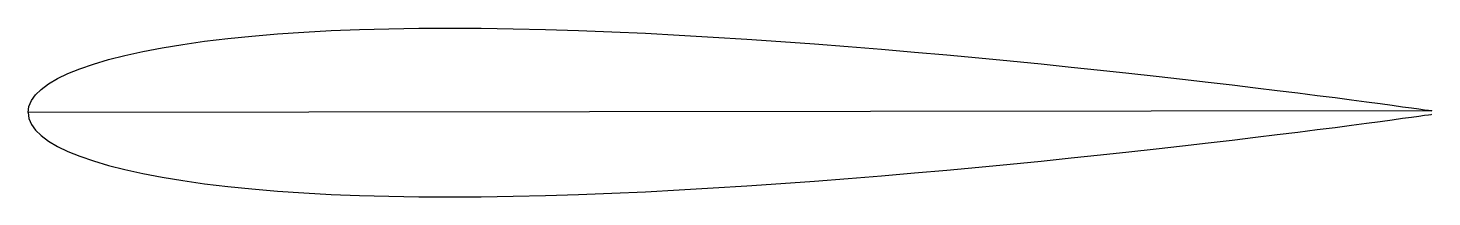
# Model space of a CAD drawing. Header units: metres. Extents: x 0 to 140, y -8 to 8.
import ezdxf

# ---------------------------------------------------------------- set-up
doc = ezdxf.new("R2010")
doc.units = ezdxf.units.M

msp = doc.modelspace()

# ---------------------------------------------------------------- linework, layer by layer
for p, q in [((38.921, 8.375), (41.984, 8.39)), ((41.984, 8.39), (45.113, 8.374)), ((15.401, 6.774), (17.579, 7.081)), ((17.579, 7.081), (19.88, 7.357)), ((19.88, 7.357), (22.297, 7.601)), ((22.297, 7.601), (24.826, 7.813)), ((24.826, 7.813), (27.459, 7.992)), ((27.459, 7.992), (30.192, 8.137)), ((30.192, 8.137), (33.018, 8.249)), ((33.018, 8.249), (35.93, 8.329)), ((35.93, 8.329), (38.921, 8.375)), ((45.113, 8.374), (48.3, 8.329)), ((48.3, 8.329), (51.537, 8.254)), ((51.537, 8.254), (54.817, 8.152)), ((54.817, 8.152), (58.132, 8.025)), ((58.132, 8.025), (61.474, 7.873)), ((61.474, 7.873), (64.837, 7.7)), ((64.837, 7.7), (68.211, 7.505)), ((68.211, 7.505), (71.589, 7.292)), ((71.589, 7.292), (74.963, 7.062)), ((74.963, 7.062), (78.326, 6.817)), ((8.007, 5.262), (9.648, 5.68)), ((9.648, 5.68), (11.431, 6.073)), ((11.431, 6.073), (13.35, 6.438)), ((13.35, 6.438), (15.401, 6.774)), ((78.326, 6.817), (81.668, 6.558)), ((81.668, 6.558), (84.983, 6.288)), ((84.983, 6.288), (88.263, 6.008)), ((88.263, 6.008), (91.5, 5.72)), ((91.5, 5.72), (94.687, 5.426)), ((3.963, 3.87), (5.16, 4.356)), ((5.16, 4.356), (6.509, 4.82)), ((6.509, 4.82), (8.007, 5.262)), ((94.687, 5.426), (97.816, 5.126)), ((97.816, 5.126), (100.879, 4.824)), ((100.879, 4.824), (103.87, 4.52)), ((103.87, 4.52), (106.782, 4.215)), ((106.782, 4.215), (109.608, 3.912)), ((1.302, 2.303), (2.031, 2.842)), ((2.031, 2.842), (2.919, 3.365)), ((2.919, 3.365), (3.963, 3.87)), ((109.608, 3.912), (112.341, 3.612)), ((112.341, 3.612), (114.974, 3.315)), ((114.974, 3.315), (117.503, 3.025)), ((117.503, 3.025), (119.92, 2.741)), ((0.326, 1.178), (0.734, 1.748)), ((0.734, 1.748), (1.302, 2.303)), ((119.92, 2.741), (122.221, 2.465)), ((122.221, 2.465), (124.399, 2.2)), ((124.399, 2.2), (126.45, 1.945)), ((126.45, 1.945), (128.369, 1.703)), ((128.369, 1.703), (130.152, 1.475)), ((130.152, 1.475), (131.793, 1.261)), ((0, 0), (0.082, 0.596)), ((139.8, 0.176), (0, 0)), ((0, 0), (0.082, -0.596)), ((0.082, 0.596), (0.326, 1.178)), ((131.793, 1.261), (133.291, 1.064)), ((133.291, 1.064), (134.64, 0.884)), ((134.64, 0.884), (135.837, 0.723)), ((135.837, 0.723), (136.881, 0.58)), ((136.881, 0.58), (137.769, 0.459)), ((137.769, 0.459), (138.498, 0.358)), ((138.498, 0.358), (139.066, 0.279)), ((139.066, 0.279), (139.474, 0.222)), ((139.474, 0.222), (139.718, 0.188)), ((139.718, 0.188), (139.8, 0.176)), ((0.082, -0.596), (0.326, -1.178)), ((0.326, -1.178), (0.734, -1.748)), ((130.152, -1.475), (131.793, -1.261)), ((131.793, -1.261), (133.291, -1.064)), ((133.291, -1.064), (134.64, -0.884)), ((134.64, -0.884), (135.837, -0.723)), ((135.837, -0.723), (136.881, -0.58)), ((136.881, -0.58), (137.769, -0.459)), ((137.769, -0.459), (138.498, -0.358)), ((138.498, -0.358), (139.066, -0.279)), ((139.066, -0.279), (139.474, -0.222)), ((139.474, -0.222), (139.718, -0.188)), ((139.718, -0.188), (139.8, -0.176)), ((0.734, -1.748), (1.302, -2.303)), ((1.302, -2.303), (2.031, -2.842)), ((117.503, -3.025), (119.92, -2.741)), ((119.92, -2.741), (122.221, -2.465)), ((122.221, -2.465), (124.399, -2.2)), ((124.399, -2.2), (126.45, -1.945)), ((126.45, -1.945), (128.369, -1.703)), ((128.369, -1.703), (130.152, -1.475)), ((2.031, -2.842), (2.919, -3.365)), ((2.919, -3.365), (3.963, -3.87)), ((3.963, -3.87), (5.16, -4.356)), ((106.782, -4.215), (109.608, -3.912)), ((109.608, -3.912), (112.341, -3.612)), ((112.341, -3.612), (114.974, -3.315)), ((114.974, -3.315), (117.503, -3.025)), ((5.16, -4.356), (6.509, -4.82)), ((6.509, -4.82), (8.007, -5.262)), ((8.007, -5.262), (9.648, -5.68)), ((91.5, -5.72), (94.687, -5.426)), ((94.687, -5.426), (97.816, -5.126)), ((97.816, -5.126), (100.879, -4.824)), ((100.879, -4.824), (103.87, -4.52)), ((103.87, -4.52), (106.782, -4.215)), ((9.648, -5.68), (11.431, -6.073)), ((11.431, -6.073), (13.35, -6.438)), ((13.35, -6.438), (15.401, -6.774)), ((15.401, -6.774), (17.579, -7.081)), ((74.963, -7.062), (78.326, -6.817)), ((78.326, -6.817), (81.668, -6.558)), ((81.668, -6.558), (84.983, -6.288)), ((84.983, -6.288), (88.263, -6.008)), ((88.263, -6.008), (91.5, -5.72)), ((17.579, -7.081), (19.88, -7.357)), ((19.88, -7.357), (22.297, -7.601)), ((22.297, -7.601), (24.826, -7.813)), ((24.826, -7.813), (27.459, -7.992)), ((27.459, -7.992), (30.192, -8.137)), ((30.192, -8.137), (33.018, -8.249)), ((33.018, -8.249), (35.93, -8.329)), ((35.93, -8.329), (38.921, -8.375)), ((38.921, -8.375), (41.984, -8.39)), ((41.984, -8.39), (45.113, -8.374)), ((45.113, -8.374), (48.3, -8.329)), ((48.3, -8.329), (51.537, -8.254)), ((51.537, -8.254), (54.817, -8.152)), ((54.817, -8.152), (58.132, -8.025)), ((58.132, -8.025), (61.474, -7.873)), ((61.474, -7.873), (64.837, -7.7)), ((64.837, -7.7), (68.211, -7.505)), ((68.211, -7.505), (71.589, -7.292)), ((71.589, -7.292), (74.963, -7.062))]:
    msp.add_line(p, q)

doc.saveas('drawing.dxf')
